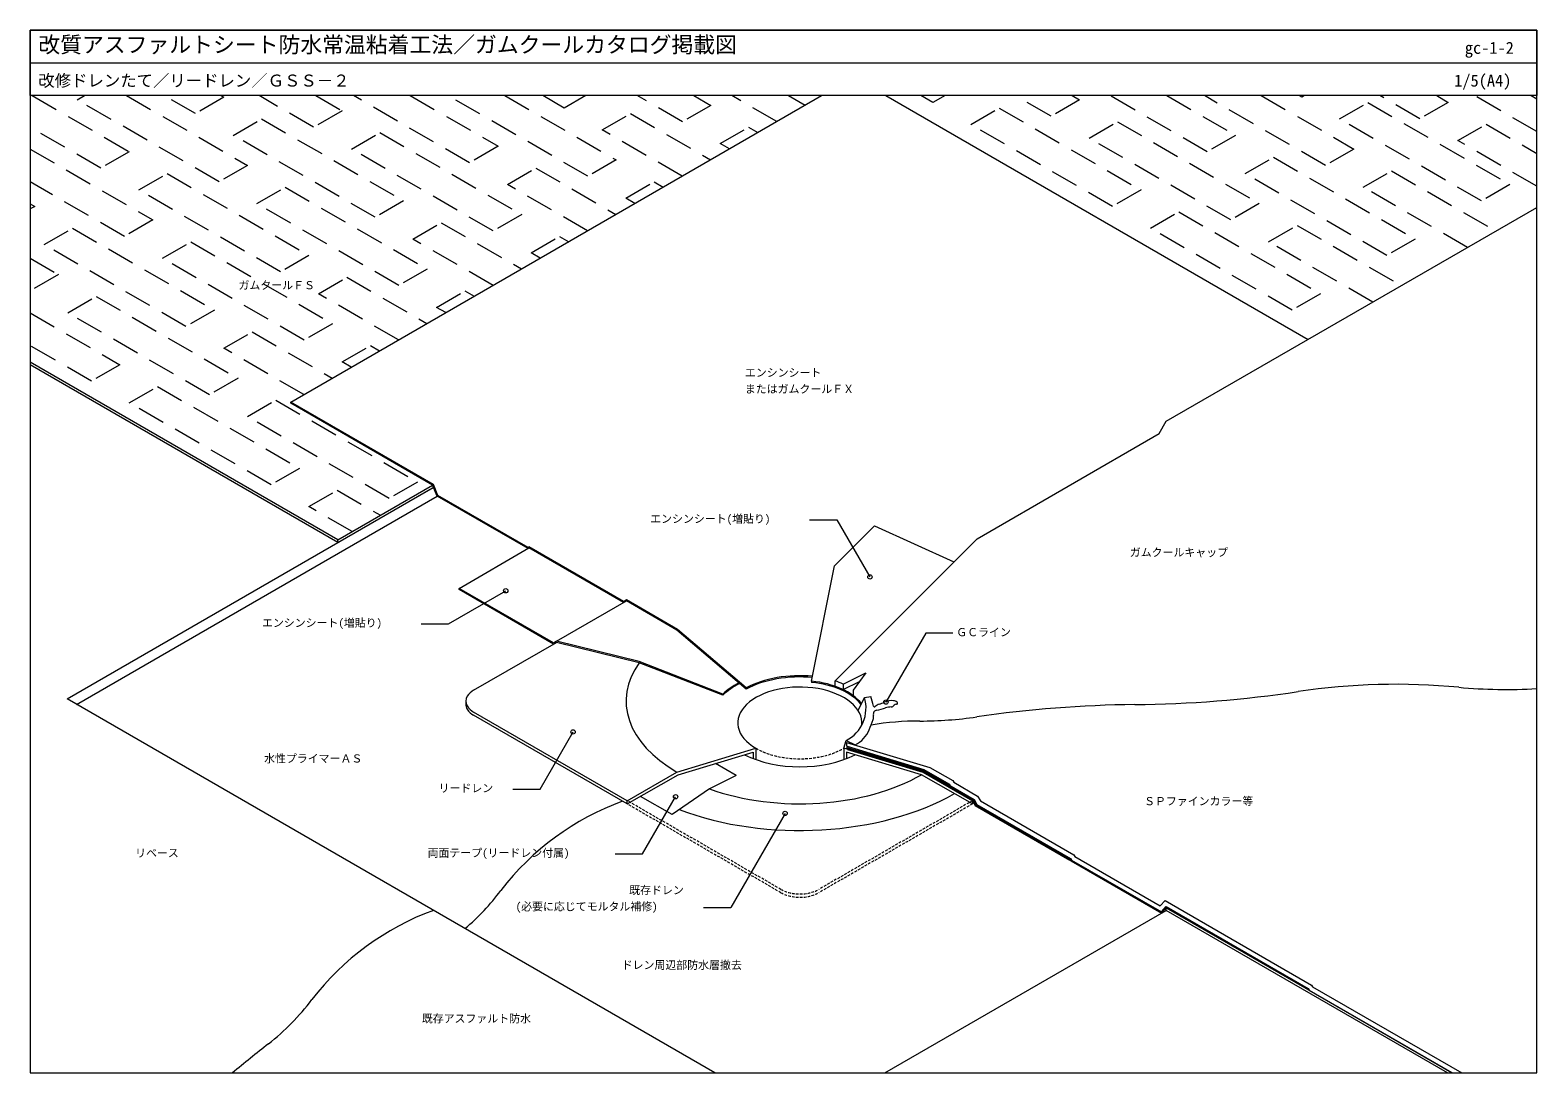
# Model space of a CAD drawing. Units: millimetres, scale not verified. Extents: x -690 to 690, y -478 to 477.
import ezdxf
from ezdxf.enums import TextEntityAlignment as Align

# ---------------------------------------------------------------- set-up
doc = ezdxf.new("R2010")
doc.units = ezdxf.units.MM
doc.header["$LTSCALE"] = 2
doc.linetypes.add('DASHED1', pattern=[1.8, 1.2, -0.6])
doc.linetypes.add('USER1', pattern=[19.05, 12.7, -6.35])
for name, color, linetype, lineweight in [('0-0_0', 7, 'Continuous', 18), ('0-1_WAKU', 7, 'Continuous', 18), ('0-2_KUTAI', 3, 'Continuous', 18), ('0-3_BOUSUI', 1, 'Continuous', 18), ('0-4_MOJI', 7, 'Continuous', 18), ('0-6_KANAMONO', 4, 'Continuous', 18), ('0-7_bousui2', 7, 'USER1', 9)]:
    doc.layers.add(name, color=color, linetype=linetype, lineweight=lineweight)
doc.styles.add('ＭＳ ゴシック', font='')
doc.styles.get('ＭＳ ゴシック').set_extended_font_data('MS Gothic')

msp = doc.modelspace()

# ---------------------------------------------------------------- linework, layer by layer
at = {"layer": '0-0_0'}
msp.add_line((-690.031, 447.474), (689.969, 447.474), dxfattribs=at)
at = {"layer": '0-1_WAKU'}
for points in [[(689.969, 417.474), (-690.031, 417.474), (-690.031, 477.474), (689.969, 477.474)], [(-690.031, -477.526), (689.969, -477.526), (689.969, 477.474), (-690.031, 477.474)]]:
    msp.add_lwpolyline(points, close=True, dxfattribs=at)
at = {"layer": '0-2_KUTAI'}
for centre, major_axis, start_param, end_param in [((14.969, -153.217), (-76.224, 0), 0.84390427, 2.29768838), ((14.969, -140.026), (-157.749, 0), 1.01743505, 2.35619449), ((14.969, -140.026), (-200.11, 0), 0.9863331, 2.35619449)]:
    msp.add_ellipse(centre, major_axis=major_axis, ratio=0.57735, start_param=start_param, end_param=end_param, dxfattribs=at)
at = {"layer": '0-3_BOUSUI'}
for p, q in [((-451.386, 136.724), (34.887, 417.474)), ((93.777, 417.474), (480.502, 194.199)), ((-408.07, 10.733), (-690.031, 173.523)), ((-408.07, 8.233), (-690.031, 171.023)), ((-451.386, 135.724), (-451.386, 136.724)), ((-656.201, -135.026), (-321.482, 58.224)), ((-408.07, 10.733), (-321.482, 60.724)), ((-408.07, 8.233), (-320.616, 58.724)), ((-647.541, -140.026), (-317.152, 50.724)), ((83.27, 23.409), (156.1, -9.594)), ((-408.07, 8.233), (-408.07, 10.733)), ((-208.033, -82.276), (-143.947, -45.276)), ((25.747, -118.791), (25.747, -119.863)), ((47.216, -123.478), (47.216, -118.478)), ((54.659, -121.56), (75.436, -111.255)), ((54.659, -126.56), (69.585, -119.157)), ((54.659, -121.56), (54.659, -126.56)), ((-62.974, -477.526), (-656.201, -135.026)), ((-55.74, -131.595), (-55.74, -130.595)), ((-34.355, -126.034), (-34.355, -124.895)), ((55.196, -180.251), (57.216, -173.112)), ((57.216, -173.112), (65.609, -177.202)), ((58.731, -181.315), (57.703, -174.823)), ((151.872, -214.067), (151.872, -213.067)), ((262.219, -282.776), (262.219, -281.776)), ((92.911, -477.526), (350.554, -328.776)), ((350.554, -328.776), (350.554, -326.276)), ((612.526, -477.526), (350.554, -326.276)), ((608.196, -477.526), (350.554, -328.776)), ((480.457, -401.276), (480.457, -400.276))]:
    msp.add_line(p, q, dxfattribs=at)
for points in [[(47.216, -118.478), (177.393, 11.699), (344.103, 107.949), (350.598, 119.199), (689.969, 315.135)], [(-143.947, -44.276), (-146.545, -45.776), (-233.148, 4.224), (-234.014, 3.724), (-316.518, 51.358), (-320.616, 61.224), (-451.386, 136.724)], [(-143.947, -45.276), (-146.545, -46.776), (-233.148, 3.224), (-234.014, 2.724), (-317.152, 50.724), (-321.482, 60.724), (-451.386, 135.724)], [(25.747, -118.791), (46.683, -13.178), (83.27, 23.409)], [(-297.233, -34.776), (-297.233, -33.776), (-233.148, 3.224)], [(-208.033, -82.276), (-210.631, -83.776), (-297.233, -33.776)], [(-208.033, -83.276), (-210.631, -84.776), (-297.233, -34.776)], [(-34.355, -124.895), (-97.113, -71.315), (-143.947, -44.276)], [(-34.355, -126.034), (-97.615, -72.026), (-143.947, -45.276)], [(-55.74, -130.595), (-132.124, -100.841), (-208.033, -82.276)], [(-55.74, -131.595), (-132.124, -101.841), (-208.033, -83.276)], [(75.436, -111.255), (63.774, -127.005), (63.774, -132.005)], [(68.425, -145.789), (74.103, -133.613), (79.946, -132.71)], [(57.703, -174.823), (134.128, -197.822), (155.042, -209.897), (155.908, -211.397), (177.69, -223.973), (180.301, -228.494), (266.023, -277.972), (266.889, -279.472), (345.105, -324.63), (349.435, -319.63), (483.627, -397.106), (484.493, -398.606), (621.187, -477.526)], [(58.28, -178.466), (128.59, -199.625), (151.872, -213.067), (152.738, -214.567), (174.52, -227.143), (177.131, -231.664), (262.853, -281.142), (263.719, -282.642), (346.037, -330.168), (350.367, -325.168), (480.457, -400.276), (481.323, -401.776), (612.526, -477.526)], [(58.43, -179.415), (128.244, -200.425), (174.52, -227.143), (177.131, -231.664), (262.853, -281.142), (263.719, -282.642), (346.037, -330.168), (350.367, -325.168), (480.457, -400.276)], [(58.581, -180.365), (127.898, -201.225), (173.887, -227.777), (176.497, -232.298), (262.219, -281.776), (263.085, -283.276), (346.223, -331.276), (350.554, -326.276), (480.457, -401.276)], [(58.731, -181.315), (127.552, -202.026), (173.018, -228.276), (175.616, -232.776), (262.219, -282.776)], [(58.981, -180.485), (127.898, -201.225), (173.887, -227.777), (176.497, -232.298), (262.219, -281.776)]]:
    msp.add_lwpolyline(points, dxfattribs=at)
for centre, radius, start, end in [((561.164, -728.905), 607.237, 84.59166, 98.50433), ((42.285, -143.369), 33.28, 296.65701, 17.04687), ((-239.527, -224.726), 332.46, 14.49097, 16.06769), ((98.776, -151.123), 14.57, 82.67193, 116.61486), ((99.578, -144.892), 8.288, 57.15574, 82.67193), ((103.479, -138.849), 1.095, 265.95742, 57.15574), ((310.226, 949.291), 1089.616, 270.60224, 278.50433), ((661.683, 332.831), 459.246, 264.59166, 273.53114), ((74.352, -151.407), 8.074, 341.73172, 11.25772), ((85.966, -149.095), 3.768, 100.34387, 191.25772), ((83.286, -141.295), 0.959, 194.49097, 315.50903), ((89.804, -147.698), 8.178, 104.49097, 135.50903), ((74.265, -84.991), 61.395, 280.34387, 288.26473), ((82.075, -117.792), 22.712, 284.49097, 296.61486), ((99.353, -161.006), 18.653, 92.50298, 108.26473), ((98.374, -138.612), 3.763, 272.50298, 323.26832), ((103.239, -142.243), 2.308, 85.95742, 143.26832), ((124.555, 208.38), 363.681, 270.05023, 278.28188), ((333.072, -1224.128), 1083.923, 90.60224, 98.28188), ((53.012, -152.579), 27.658, 297.09411, 337.13767), ((-36.755, -114.73), 125.078, 337.13767, 341.73172), ((125.118, -433.662), 278.361, 90.05023, 99.276), ((-62.091, -461.983), 248.369, 110.10392, 142.39653), ((-431.619, -180.979), 215.875, 310.37801, 323.15501), ((-235.297, -561.983), 248.369, 110.10392, 142.39653), ((-604.824, -280.979), 215.875, 308.07102, 323.15501), ((554.807, -1761.454), 1664.697, 128.07102, 129.53205)]:
    msp.add_arc(centre, radius, start, end, dxfattribs=at)
for centre, major_axis, start_param, end_param in [((14.969, -156.026), (83.306, 0), 2.30702405, 2.58447677), ((14.969, -157.026), (83.306, 0), 2.29526887, 2.58447677), ((14.969, -155.887), (72.899, 0), 1.41015789, 2.31393762), ((14.969, -157.026), (72.899, 0), 1.41323752, 2.31393762), ((14.969, -153.977), (61.889, 0), 0.42192562, 1.39575629), ((14.969, -155.048), (61.889, 0), 0.43416108, 1.39575629), ((14.969, -148.977), (61.889, 0), 0.87458592, 1.02272858)]:
    msp.add_ellipse(centre, major_axis=major_axis, ratio=0.57735, start_param=start_param, end_param=end_param, dxfattribs=at)
at = {"layer": '0-4_MOJI'}
for p, q in [((23.865, 29.028), (48.865, 29.028)), ((48.865, 29.028), (79.091, -23.324)), ((-306.743, -66.257), (-254.391, -36.031)), ((-331.743, -66.257), (-306.743, -66.257)), ((130.197, -74.834), (93.747, -137.966)), ((155.197, -74.834), (130.197, -74.834)), ((-222.966, -217.652), (-192.741, -165.3)), ((-247.966, -217.652), (-222.966, -217.652)), ((-129.084, -276.971), (-98.859, -224.619)), ((1.414, -239.859), (-48.362, -326.074)), ((-154.084, -276.971), (-129.084, -276.971)), ((-73.362, -326.074), (-48.362, -326.074))]:
    msp.add_line(p, q, dxfattribs=at)
for centre in [(79.091, -23.324), (-254.391, -36.031), (93.747, -137.966), (-192.741, -165.3), (-98.859, -224.619), (1.414, -239.859)]:
    msp.add_circle(centre, 2, dxfattribs=at)
at = {"layer": '0-6_KANAMONO'}
for p, q in [((-283.81, -127.026), (-208.033, -83.276)), ((-290.984, -137.026), (-290.984, -140.026)), ((-143.081, -228.276), (-283.81, -147.026)), ((-143.081, -231.276), (-283.81, -150.026)), ((-43.525, -205.115), (-67.936, -217.51)), ((-43.525, -205.115), (-62.217, -194.086)), ((127.552, -202.026), (173.018, -228.276)), ((-67.936, -217.51), (-102.121, -240.964)), ((-143.081, -231.276), (-143.081, -228.276)), ((-102.121, -240.964), (-130.992, -224.296)), ((173.018, -228.276), (173.018, -231.276))]:
    msp.add_line(p, q, dxfattribs=at)
at = {"layer": '0-6_KANAMONO', "linetype": 'DASHED1'}
for p, q in [((-2.352, -309.526), (-143.081, -228.276)), ((-2.352, -312.526), (-143.081, -231.276)), ((173.018, -228.276), (32.289, -309.526)), ((173.018, -231.276), (32.289, -312.526))]:
    msp.add_line(p, q, dxfattribs=at)
at = {"layer": '0-6_KANAMONO'}
for points in [[(-143.081, -228.276), (-97.615, -202.026), (-25.258, -180.251), (-25.258, -190.598)], [(-143.081, -231.276), (-96.577, -204.427), (-27.856, -183.746), (-27.856, -189.623)], [(173.018, -228.276), (127.552, -202.026), (55.196, -180.251), (55.196, -190.598)], [(173.018, -231.276), (126.514, -204.427), (57.794, -183.746), (57.794, -189.623)]]:
    msp.add_lwpolyline(points, dxfattribs=at)
for centre, radius, start, end in [((-282.4, -137.026), 8.584, 148.6015, 211.3985), ((-276.171, -141.134), 16.044, 118.43317, 147.66832), ((-282.4, -140.026), 8.584, 180, 211.3985), ((-276.215, -132.964), 15.982, 212.27401, 241.6245), ((-276.215, -135.964), 15.982, 212.27401, 241.6245)]:
    msp.add_arc(centre, radius, start, end, dxfattribs=at)
at = {"layer": '0-6_KANAMONO', "linetype": 'DASHED1'}
for centre, radius, start, end in [((14.482, -277.419), 36.252, 242.33155, 270.76949), ((14.482, -280.419), 36.252, 242.33155, 270.76949), ((15.854, -279.083), 34.596, 268.53443, 298.36452), ((15.854, -282.083), 34.596, 268.53443, 298.36452)]:
    msp.add_arc(centre, radius, start, end, dxfattribs=at)
at = {"layer": '0-6_KANAMONO'}
for centre, major_axis, start_param, end_param in [((14.969, -137.026), (159.217, 0), 2.74881762, 3.92699082), ((14.969, -157.026), (56.889, 0), 6.22939827, 10.21017612)]:
    msp.add_ellipse(centre, major_axis=major_axis, ratio=0.57735, start_param=start_param, end_param=end_param, dxfattribs=at)
at = {"layer": '0-6_KANAMONO', "linetype": 'DASHED1'}
msp.add_ellipse((14.969, -157.026), major_axis=(56.889, 0), ratio=0.57735, start_param=3.92699082, end_param=5.49778714, dxfattribs=at)
at = {"layer": '0-7_bousui2'}
for p, q in [((-6.249, 393.724), (-47.385, 417.474)), ((4.576, 417.474), (19.732, 408.724)), ((689.969, 384.515), (632.881, 417.474)), ((684.842, 417.474), (689.969, 414.515))]:
    msp.add_line(p, q, dxfattribs=at)
for points in [[(-688.244, 417.474), (-599.24, 366.088), (-625.221, 351.088), (-690.031, 388.506)], [(-601.641, 417.474), (-490.987, 353.588), (-516.968, 338.588), (-646.872, 413.588), (-640.141, 417.474)], [(-515.039, 417.474), (-512.638, 416.088), (-538.619, 401.088), (-567, 417.474)], [(-428.436, 417.474), (-404.385, 403.588), (-430.365, 388.588), (-480.398, 417.474)], [(-341.834, 417.474), (-261.49, 371.088), (-287.471, 356.088), (-393.795, 417.474)], [(-255.231, 417.474), (-153.237, 358.588), (-179.218, 343.588), (-307.193, 417.474)], [(-181.147, 417.474), (-200.869, 406.088), (-220.59, 417.474)], [(-82.026, 417.474), (-66.635, 408.588), (-92.616, 393.588), (-133.988, 417.474)], [(147.942, 417.474), (136.881, 411.088), (125.82, 417.474)], [(264.384, 417.474), (271.115, 413.588), (245.134, 398.588), (212.423, 417.474)], [(350.987, 417.474), (414.009, 381.088), (388.029, 366.088), (299.025, 417.474)], [(437.589, 417.474), (522.262, 368.588), (496.282, 353.588), (385.628, 417.474)], [(477.032, 417.474), (474.631, 416.088), (472.23, 417.474)], [(598.24, 417.474), (608.865, 411.34), (582.884, 396.34), (546.278, 417.474)], [(-92.851, 343.724), (-166.228, 386.088), (-140.247, 401.088), (-66.871, 358.724)], [(-49.55, 368.724), (-57.975, 373.588), (-31.994, 388.588), (-23.569, 383.724)], [(689.969, 334.515), (617.525, 376.34), (643.506, 391.34), (689.969, 364.515)], [(-690.031, 368.506), (-577.59, 303.588), (-603.571, 288.588), (-690.031, 338.506)], [(-179.454, 293.724), (-252.83, 336.088), (-226.849, 351.088), (-153.473, 308.724)], [(626.427, 278.449), (530.923, 333.588), (556.904, 348.588), (652.408, 293.449)], [(-136.153, 318.724), (-144.577, 323.588), (-118.596, 338.588), (-110.172, 333.724)], [(-690.031, 318.506), (-685.843, 316.088), (-690.031, 313.67)], [(-266.056, 243.724), (-339.433, 286.088), (-313.452, 301.088), (-240.076, 258.724)], [(539.824, 228.449), (444.32, 283.588), (470.301, 298.588), (565.805, 243.449)], [(-222.755, 268.724), (-231.18, 273.588), (-205.199, 288.588), (-196.774, 283.724)], [(-690.031, 268.506), (-664.192, 253.588), (-690.031, 238.67)], [(-352.659, 193.724), (-426.035, 236.088), (-400.055, 251.088), (-326.678, 208.724)], [(-309.358, 218.724), (-317.782, 223.588), (-291.801, 238.588), (-283.377, 233.724)], [(-690.031, 218.506), (-607.901, 171.088), (-633.881, 156.088), (-690.031, 188.506)], [(-439.262, 143.724), (-512.638, 186.088), (-486.657, 201.088), (-413.281, 158.724)], [(-395.96, 168.724), (-404.385, 173.588), (-378.404, 188.588), (-369.98, 183.724)], [(-395.094, 18.224), (-434.696, 41.088), (-408.715, 56.088), (-369.114, 33.224)]]:
    msp.add_lwpolyline(points, dxfattribs=at)
for points in [[(171.522, 391.088), (197.503, 406.088), (327.407, 331.088), (301.426, 316.088)], [(509.272, 396.088), (535.253, 411.088), (665.157, 336.088), (639.176, 321.088)], [(-503.978, 381.088), (-477.997, 396.088), (-348.093, 321.088), (-374.074, 306.088)], [(279.775, 378.588), (305.756, 393.588), (435.66, 318.588), (409.679, 303.588)], [(-395.724, 368.588), (-369.744, 383.588), (-239.84, 308.588), (-265.821, 293.588)], [(422.67, 346.088), (448.65, 361.088), (578.554, 286.088), (552.573, 271.088)], [(-590.58, 331.088), (-564.599, 346.088), (-434.696, 271.088), (-460.676, 256.088)], [(-482.327, 318.588), (-456.346, 333.588), (-326.442, 258.588), (-352.423, 243.588)], [(336.067, 296.088), (362.048, 311.088), (491.952, 236.088), (465.971, 221.088)], [(-677.183, 281.088), (-651.202, 296.088), (-521.298, 221.088), (-547.279, 206.088)], [(-568.93, 268.588), (-542.949, 283.588), (-413.045, 208.588), (-439.026, 193.588)], [(-655.532, 218.588), (-629.551, 233.588), (-499.647, 158.588), (-525.628, 143.588)], [(-599.24, 136.088), (-573.26, 151.088), (-443.356, 76.088), (-469.337, 61.088)], [(-490.987, 123.588), (-465.006, 138.588), (-335.103, 63.588), (-361.083, 48.588)]]:
    msp.add_lwpolyline(points, close=True, dxfattribs=at)

# ---------------------------------------------------------------- texts
at = {"layer": '0-1_WAKU', "style": 'ＭＳ ゴシック'}
for s, height, p in [('改質アスファルトシート防水常温粘着工法／ガムクールカタログ掲載図', 14.66, (-682.531, 452.474)), ('gc-1-2', 11, (623.992, 452.474)), ('改修ドレンたて／リードレン／ＧＳＳ－２', 11, (-682.531, 422.474)), ('1/5(A4)', 11, (614.245, 422.474))]:
    msp.add_text(s, height=height, dxfattribs=at).set_placement(p, align=Align.BOTTOM_LEFT)
at = {"layer": '0-4_MOJI', "style": 'ＭＳ ゴシック'}
for s, p in [('ガムクールＦＳ', (-499.215, 237.959)), ('エンシンシート', (-35.399, 157.893)), ('またはガムクールＦＸ', (-35.399, 142.893)), ('エンシンシート(増貼り)', (-122.079, 24.028)), ('ガムクールキャップ', (317.122, -6.731)), ('エンシンシート(増貼り)', (-477.687, -71.257)), ('ＧＣライン', (158.197, -79.834)), ('水性プライマーＡＳ', (-475.778, -195.507)), ('リードレン', (-315.94, -222.652)), ('ＳＰファインカラー等', (330.211, -234.61)), ('リベース', (-593.905, -282.063)), ('両面テープ(リードレン付属)', (-326.018, -281.971)), ('既存ドレン', (-141.337, -316.074)), ('(必要に応じてモルタル補修)', (-245.296, -331.074)), ('ドレン周辺部防水層撤去', (-148.223, -384.621)), ('既存アスファルト防水', (-331.302, -433.677))]:
    msp.add_text(s, height=7.331, dxfattribs=at).set_placement(p, align=Align.BOTTOM_LEFT)

doc.saveas('drawing.dxf')
